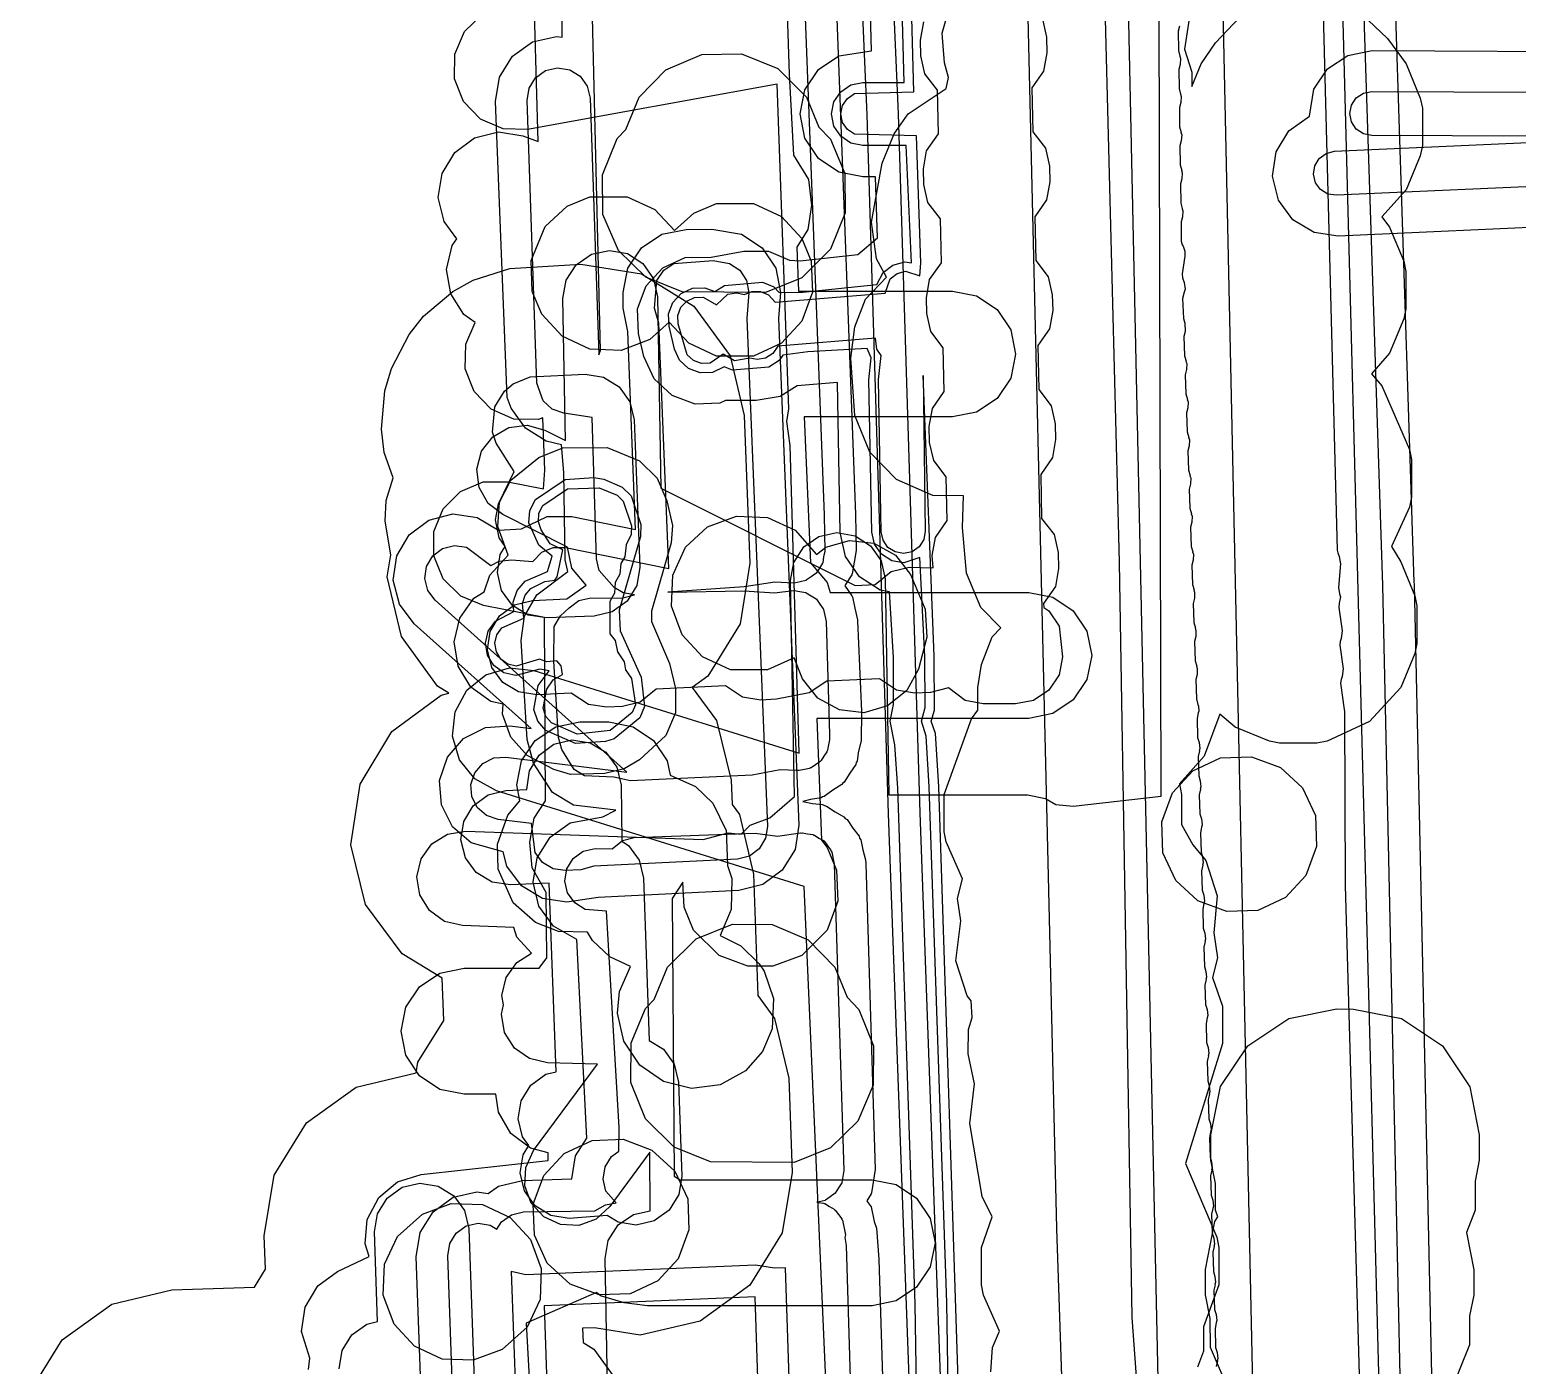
# Model space of a CAD drawing. Header units: metres. Extents: x 17722 to 17999, y 13535 to 15917.
# Drawn here: x 17753.55 to 17800.78, y 15528.91 to 15571.33 of the extents above; entities that cross this region are included whole.
import ezdxf

# ---------------------------------------------------------------- set-up
doc = ezdxf.new("R2010")
doc.units = ezdxf.units.M
doc.layers.add('AI_GREENING_EXCLUSIONS', color=1, linetype='Continuous')
doc.layers.add('AI_GREENING_LAWN', color=82, linetype='Continuous')

msp = doc.modelspace()

# ---------------------------------------------------------------- linework, layer by layer
at = {"layer": 'AI_GREENING_EXCLUSIONS'}
for points in [[(17781.508, 15527.641), (17780.822, 15546.419), (17780.14, 15568.624), (17779.834, 15575.666), (17779.819, 15575.687), (17779.642, 15576.447), (17777.71, 15624.657)], [(17782.508, 15527.675), (17781.822, 15546.452), (17781.139, 15568.657), (17780.822, 15575.972), (17780.73, 15576.1), (17780.641, 15576.48), (17778.709, 15624.695)], [(17795.158, 15601.92), (17795.402, 15590.686), (17795.653, 15581.049), (17795.902, 15574.723), (17795.929, 15571.415), (17796.509, 15553.677), (17797.06, 15528.571)], [(17796.157, 15601.948), (17796.384, 15591.498), (17796.652, 15581.081), (17796.902, 15574.756), (17796.929, 15571.438), (17797.506, 15553.776), (17797.508, 15553.721), (17797.508, 15553.712), (17797.508, 15553.699), (17798.059, 15528.597)], [(17771.956, 15524.774), (17771.818, 15532.292), (17771.922, 15532.868), (17772.238, 15533.361), (17772.719, 15533.695), (17773.256, 15533.812), (17773.24, 15535.672), (17771.968, 15533.944), (17771.536, 15533.549), (17770.986, 15533.35), (17770.401, 15533.377), (17769.871, 15533.625), (17769.476, 15534.057), (17769.277, 15534.608), (17769.304, 15535.192), (17769.552, 15535.722), (17771.576, 15538.472), (17769.989, 15538.515), (17769.418, 15538.645), (17768.941, 15538.983), (17768.629, 15539.479), (17768.53, 15540.056), (17768.598, 15540.354), (17768.547, 15540.655), (17768.677, 15541.226), (17769.015, 15541.704), (17769.484, 15541.999), (17769.021, 15542.503), (17768.918, 15542.814), (17767.288, 15542.87), (17766.719, 15543.004), (17766.244, 15543.346), (17765.936, 15543.844), (17765.841, 15544.421), (17765.976, 15544.991), (17766.317, 15545.466), (17766.815, 15545.774), (17767.393, 15545.868), (17774.931, 15545.606), (17775.73, 15545.818), (17776.138, 15545.773), (17776.427, 15546.064), (17777.052, 15546.292), (17777.836, 15546.973), (17777.71, 15553.833), (17777.814, 15554.409), (17778.13, 15554.902), (17778.61, 15555.236), (17779.182, 15555.36), (17779.758, 15555.257), (17780.251, 15554.94), (17780.585, 15554.46), (17780.71, 15553.888), (17780.835, 15547.024), (17785.23, 15547.024), (17785.804, 15546.91), (17786.138, 15546.722), (17786.684, 15546.665), (17789.478, 15546.978), (17789.384, 15584.379)], [(17781.718, 15527.568), (17781.67, 15530.853), (17781.117, 15547.241), (17781.021, 15548.614), (17780.872, 15549.364), (17780.977, 15549.894), (17780.975, 15551.385), (17780.853, 15553.476), (17780.556, 15553.53), (17779.9, 15553.951), (17779.454, 15554.592), (17779.288, 15555.355), (17779.201, 15560.126), (17777.917, 15560.02), (17777.383, 15559.682), (17776.614, 15559.549), (17775.64, 15559.55), (17775.46, 15559.468), (17774.68, 15559.44), (17773.949, 15559.712), (17773.377, 15560.244), (17773.053, 15560.953), (17772.88, 15561.683), (17772.851, 15562.463), (17773.124, 15563.194), (17773.655, 15563.766), (17774.365, 15564.09), (17775.193, 15564.101), (17776.231, 15564.29), (17777.011, 15564.29), (17777.678, 15564.014), (17778.017, 15563.992), (17779.85, 15564.193), (17780.473, 15564.717), (17780.411, 15566.654), (17780.01, 15566.654), (17779.244, 15566.806), (17778.596, 15567.239), (17778.162, 15567.888), (17778.01, 15568.654), (17778.162, 15569.419), (17778.596, 15570.068), (17779.244, 15570.501), (17780.284, 15570.654), (17780.039, 15579.889)], [(17782.748, 15526.172), (17782.67, 15530.886), (17782.116, 15547.275), (17782.012, 15548.885), (17781.872, 15549.364), (17781.981, 15549.796), (17781.975, 15551.42), (17781.816, 15554.564), (17781.306, 15554.391), (17780.922, 15554.46), (17780.594, 15554.671), (17780.371, 15554.992), (17780.288, 15555.373), (17780.199, 15560.208), (17780.272, 15560.911), (17780.139, 15561.207), (17778.255, 15561.102), (17777.467, 15560.987), (17777.353, 15560.824), (17777.023, 15560.615), (17775.871, 15560.516), (17775.605, 15560.626), (17775.229, 15560.441), (17774.839, 15560.427), (17774.474, 15560.563), (17774.188, 15560.829), (17774.026, 15561.184), (17773.853, 15561.914), (17773.839, 15562.304), (17773.975, 15562.669), (17774.24, 15562.955), (17774.595, 15563.117), (17774.985, 15563.131), (17775.307, 15563.012), (17775.614, 15563.206), (17776.816, 15563.309), (17777.177, 15563.16), (17777.353, 15562.984), (17778.099, 15562.996), (17780.449, 15563.239), (17780.65, 15563.617), (17780.96, 15563.854), (17781.337, 15563.955), (17781.545, 15563.927), (17781.38, 15567.654), (17780.01, 15567.654), (17779.627, 15567.73), (17779.303, 15567.946), (17779.086, 15568.271), (17779.01, 15568.654), (17779.086, 15569.036), (17779.303, 15569.361), (17779.627, 15569.577), (17780.01, 15569.654), (17781.316, 15569.654), (17781.038, 15579.921)], [(17783.084, 15526.807), (17782.416, 15547.285), (17782.309, 15548.969), (17782.172, 15549.364), (17782.284, 15549.72), (17782.274, 15551.43), (17781.917, 15560.343), (17781.988, 15555.404), (17781.939, 15555.135), (17781.792, 15554.905), (17781.567, 15554.749), (17781.3, 15554.691), (17781.032, 15554.74), (17780.802, 15554.887), (17780.646, 15555.111), (17780.588, 15555.378), (17780.499, 15560.214), (17780.582, 15560.979), (17780.445, 15561.181), (17780.406, 15561.53), (17777.306, 15561.274), (17777.146, 15561.041), (17776.915, 15560.895), (17776.646, 15560.849), (17776.418, 15560.9), (17775.929, 15560.811), (17775.571, 15561.021), (17775.16, 15560.733), (17774.887, 15560.723), (17774.631, 15560.819), (17774.431, 15561.005), (17774.145, 15561.983), (17774.135, 15562.256), (17774.23, 15562.512), (17774.416, 15562.712), (17774.664, 15562.825), (17774.937, 15562.835), (17775.356, 15562.589), (17775.722, 15562.926), (17775.991, 15562.973), (17776.245, 15562.916), (17776.485, 15563.015), (17776.758, 15563.015), (17777.01, 15562.911), (17777.222, 15562.672), (17780.709, 15562.96), (17780.875, 15563.419), (17781.092, 15563.585), (17781.356, 15563.656), (17781.812, 15563.512), (17781.849, 15563.921), (17781.714, 15567.954), (17779.742, 15568.007), (17779.515, 15568.159), (17779.363, 15568.386), (17779.31, 15568.654), (17779.363, 15568.921), (17779.515, 15569.149), (17779.742, 15569.3), (17781.626, 15569.354), (17781.338, 15579.931)], [(17777.363, 15579.257), (17777.664, 15569.921), (17777.806, 15567.342), (17778.283, 15566.567), (17778.38, 15565.755), (17778.256, 15564.986), (17777.912, 15564.427), (17777.966, 15563.028), (17782.853, 15563.028), (17783.618, 15562.876), (17784.267, 15562.442), (17784.701, 15561.793), (17784.853, 15561.028), (17784.701, 15560.263), (17784.267, 15559.614), (17783.618, 15559.18), (17782.853, 15559.028), (17778.143, 15559.028), (17778.348, 15554.396), (17778.875, 15553.765), (17778.97, 15553.453), (17785.272, 15553.453), (17786.037, 15553.301), (17786.686, 15552.868), (17787.12, 15552.219), (17787.272, 15551.453), (17787.12, 15550.688), (17786.686, 15550.039), (17786.037, 15549.606), (17785.272, 15549.453), (17778.544, 15549.453), (17778.693, 15545.584), (17778.87, 15545.355), (17779.173, 15544.633), (17779.212, 15543.646), (17778.87, 15542.73), (17778.064, 15541.923), (17777.147, 15541.582), (17776.356, 15541.582), (17775.439, 15541.923), (17774.632, 15542.73), (17774.33, 15543.452), (17774.291, 15544.249), (17773.954, 15543.733), (17774.015, 15534.909), (17774.203, 15534.797), (17780.298, 15534.797), (17781.063, 15534.645), (17781.712, 15534.211), (17782.145, 15533.562), (17782.298, 15532.797), (17782.145, 15532.032), (17781.712, 15531.383), (17781.063, 15530.949), (17780.298, 15530.797), (17773.168, 15530.797), (17772.423, 15530.887), (17771.676, 15531.113), (17771.552, 15531.215), (17769.312, 15530.244), (17769.484, 15527.154)], [(17778.017, 15575.888), (17778.774, 15555.908), (17778.794, 15554.767), (17778.761, 15554.584), (17778.731, 15554.4), (17778.726, 15554.392), (17778.724, 15554.383), (17778.624, 15554.226), (17778.526, 15554.068), (17778.518, 15554.062), (17778.513, 15554.055), (17778.36, 15553.949), (17778.209, 15553.84), (17778.2, 15553.838), (17778.193, 15553.832), (17778.011, 15553.793), (17777.829, 15553.75), (17777.816, 15553.751), (17777.811, 15553.75), (17777.802, 15553.751), (17777.212, 15553.778), (17776.236, 15553.634), (17773.816, 15553.467), (17776.242, 15553.51), (17777.199, 15553.444), (17777.804, 15553.516), (17777.813, 15553.514), (17777.822, 15553.516), (17778.005, 15553.483), (17778.19, 15553.453), (17778.197, 15553.448), (17778.206, 15553.447), (17778.363, 15553.346), (17778.521, 15553.248), (17778.521, 15553.248), (17778.527, 15553.241), (17778.534, 15553.236), (17778.64, 15553.083), (17778.75, 15552.931), (17778.751, 15552.924), (17778.757, 15552.916), (17778.84, 15552.534), (17778.944, 15548.956), (17778.95, 15548.927), (17778.946, 15548.89), (17778.949, 15548.775), (17778.901, 15548.556), (17778.886, 15548.445), (17778.871, 15548.421), (17778.865, 15548.394), (17778.769, 15548.256), (17778.681, 15548.113), (17778.658, 15548.097), (17778.642, 15548.074), (17778.501, 15547.983), (17778.364, 15547.885), (17778.337, 15547.879), (17778.314, 15547.864), (17778.148, 15547.834), (17777.985, 15547.796), (17777.943, 15547.797), (17777.929, 15547.795), (17777.912, 15547.799), (17777.375, 15547.824), (17776.487, 15547.645), (17772.623, 15547.465), (17772.103, 15547.587), (17771.166, 15547.629), (17770.835, 15547.835), (17770.445, 15548.47), (17770.345, 15548.847), (17770.195, 15551.274), (17770.203, 15552.375), (17770.4, 15552.713), (17770.675, 15552.969), (17770.992, 15553.197), (17771.371, 15553.287), (17772.338, 15553.272), (17772.751, 15553.376), (17772.393, 15553.44), (17772.106, 15553.612), (17771.635, 15554.153), (17771.548, 15554.527), (17771.412, 15559.015), (17770.509, 15559.148), (17770.141, 15559.278), (17769.852, 15559.54), (17769.655, 15560.103), (17769.346, 15569.085), (17769.409, 15569.471), (17769.614, 15569.802), (17769.931, 15570.03), (17770.311, 15570.119), (17770.696, 15570.056), (17771.028, 15569.851), (17771.256, 15569.534), (17771.345, 15569.154), (17771.618, 15560.998), (17771.671, 15561.144), (17771.329, 15575.701)], [(17779.016, 15575.914), (17779.774, 15555.926), (17779.794, 15554.784), (17779.727, 15554.418), (17779.668, 15554.05), (17779.658, 15554.034), (17779.655, 15554.016), (17779.453, 15553.703), (17779.43, 15553.665), (17779.441, 15553.649), (17779.659, 15553.347), (17779.663, 15553.33), (17779.673, 15553.315), (17779.753, 15552.95), (17779.839, 15552.587), (17779.836, 15552.568), (17779.84, 15552.553), (17779.967, 15549.67), (17779.949, 15548.756), (17779.861, 15548.357), (17779.823, 15548.096), (17779.793, 15548.048), (17779.781, 15547.993), (17779.589, 15547.718), (17779.413, 15547.432), (17779.367, 15547.399), (17779.335, 15547.353), (17779.052, 15547.172), (17778.78, 15546.975), (17778.725, 15546.963), (17778.678, 15546.932), (17778.347, 15546.873), (17778.095, 15546.814), (17778.404, 15546.755), (17778.727, 15546.715), (17778.785, 15546.682), (17778.851, 15546.669), (17779.123, 15546.49), (17779.406, 15546.33), (17779.447, 15546.277), (17779.503, 15546.24), (17779.686, 15545.971), (17779.886, 15545.714), (17779.904, 15545.65), (17779.941, 15545.595), (17780.007, 15545.276), (17780.094, 15544.962), (17780.096, 15544.846), (17780.099, 15544.83), (17780.399, 15535.12), (17780.276, 15534.382), (17780.273, 15534.356), (17780.272, 15534.353), (17780.271, 15534.35), (17780.134, 15534.13), (17780.144, 15534.103), (17780.266, 15533.933), (17780.366, 15533.471), (17780.44, 15533.258), (17780.511, 15532.271), (17780.818, 15522.434)], [(17762.407, 15528.772), (17762.445, 15529.128), (17762.183, 15529.981), (17762.298, 15530.753), (17762.699, 15531.423), (17763.326, 15531.887), (17764.326, 15532.36), (17764.2, 15532.762), (17764.27, 15533.539), (17764.632, 15534.23), (17765.231, 15534.73), (17765.976, 15534.963), (17770.011, 15535.412), (17770.01, 15535.656), (17769.451, 15535.801), (17768.828, 15536.271), (17768.433, 15536.944), (17768.353, 15537.517), (17767.341, 15537.517), (17766.576, 15537.669), (17765.927, 15538.103), (17765.494, 15538.751), (17765.341, 15539.517), (17765.494, 15540.282), (17765.927, 15540.931), (17766.576, 15541.365), (17767.341, 15541.517), (17769.724, 15541.517), (17769.967, 15541.846), (17769.953, 15543.918), (17769.5, 15544.707), (17769.426, 15545.522), (17769.572, 15546.287), (17769.933, 15546.835), (17769.892, 15552.661), (17767.957, 15553.043), (17767.236, 15553.34), (17766.683, 15553.891), (17766.383, 15554.612), (17766.382, 15555.392), (17766.68, 15556.114), (17767.231, 15556.666), (17767.951, 15556.966), (17768.732, 15556.967), (17769.864, 15556.743), (17769.91, 15557.336), (17769.849, 15559.003), (17769.702, 15558.945), (17768.922, 15558.959), (17768.207, 15559.271), (17767.665, 15559.833), (17767.38, 15560.559), (17767.394, 15561.34), (17767.695, 15562.031), (17767.338, 15562.283), (17766.921, 15562.943), (17766.788, 15563.712), (17766.96, 15564.473), (17767.112, 15564.689), (17766.71, 15565.237), (17766.524, 15565.995), (17766.642, 15566.766), (17767.046, 15567.434), (17767.675, 15567.896), (17768.433, 15568.082), (17769.204, 15567.963), (17769.697, 15567.784), (17769.538, 15573.383)], [(17784.071, 15528.698), (17784.123, 15529.466), (17784.34, 15529.986), (17783.841, 15531.137), (17783.776, 15531.459), (17783.776, 15532.647), (17784.115, 15533.623), (17783.79, 15534.266), (17783.403, 15536.58), (17783.553, 15537.841), (17783.35, 15538.8), (17783.355, 15539.57), (17783.475, 15539.956), (17783.45, 15540.477), (17783.316, 15540.636), (17782.963, 15541.752), (17783.117, 15543.022), (17783.013, 15543.728), (17783.17, 15544.352), (17782.654, 15545.528), (17782.589, 15545.85), (17782.589, 15547.038), (17783.46, 15549.44), (17783.656, 15549.715), (17783.656, 15550.44), (17783.773, 15551.167), (17784.112, 15552.042), (17784.383, 15552.328), (17783.751, 15552.981), (17783.298, 15554.065), (17783.165, 15555.518), (17783.204, 15556.522), (17782.229, 15556.539), (17781.078, 15557.037), (17780.223, 15557.914), (17779.753, 15559.079), (17779.625, 15560.898), (17779.755, 15561.896), (17780.094, 15562.771), (17780.759, 15563.471), (17780.437, 15564.055), (17780.276, 15565.218), (17780.622, 15567.093), (17781.003, 15568.024), (17781.44, 15568.657), (17782.648, 15569.458), (17782.72, 15569.817), (17782.593, 15570.283), (17782.526, 15571.22), (17783.133, 15573.382)], [(17766.061, 15525.683), (17765.824, 15532.349), (17765.949, 15533.119), (17766.36, 15533.783), (17766.993, 15534.24), (17767.752, 15534.419), (17768.108, 15534.361), (17768.434, 15534.596), (17769.194, 15534.775), (17770.768, 15534.831), (17770.885, 15535.554), (17771.238, 15536.124), (17770.922, 15542.435), (17770.178, 15542.858), (17769.722, 15543.492), (17769.542, 15544.251), (17769.667, 15545.021), (17770.077, 15545.685), (17770.711, 15546.141), (17771.746, 15546.331), (17772.167, 15546.535), (17770.817, 15546.693), (17770.153, 15547.103), (17769.546, 15548.031), (17769.347, 15548.786), (17769.153, 15551.927), (17769.258, 15552.7), (17769.65, 15553.375), (17770.636, 15554.121), (17770.548, 15554.492), (17770.514, 15557.261), (17770.438, 15558.147), (17769.953, 15558.264), (17769.289, 15558.675), (17768.834, 15559.309), (17768.715, 15559.648), (17768.346, 15569.051), (17768.472, 15569.821), (17768.883, 15570.485), (17769.517, 15570.94), (17770.277, 15571.119), (17770.454, 15571.09), (17770.448, 15572.238)], [(17795.436, 15572.214), (17796.66, 15571.055), (17797.254, 15570.241), (17797.707, 15569.158), (17797.772, 15568.835), (17797.772, 15567.648), (17797.707, 15567.326), (17797.254, 15566.242), (17796.484, 15565.387), (17796.729, 15565.056), (17797.182, 15563.973), (17797.247, 15563.65), (17797.247, 15562.463), (17797.182, 15562.141), (17796.729, 15561.057), (17796.153, 15560.395), (17796.483, 15560.018), (17797.361, 15557.996), (17797.426, 15557.673), (17797.426, 15556.486), (17797.361, 15556.164), (17796.797, 15554.916), (17797.083, 15554.431), (17797.536, 15553.347), (17797.601, 15553.025), (17797.601, 15551.837), (17797.536, 15551.515), (17797.083, 15550.432), (17796.095, 15549.358), (17794.748, 15548.727), (17794.426, 15548.662), (17793.238, 15548.662), (17792.916, 15548.727), (17791.832, 15549.18), (17791.343, 15549.584), (17790.839, 15548.249), (17790.055, 15547.378), (17790.127, 15547.038), (17790.127, 15546.078), (17790.48, 15545.435), (17790.901, 15544.935), (17791.255, 15543.819), (17791.151, 15542.646), (17791.269, 15541.843), (17791.113, 15541.219), (17791.422, 15540.312), (17791.422, 15539.125), (17790.246, 15535.314), (17791.249, 15532.969), (17791.314, 15532.647), (17791.314, 15531.459), (17790.827, 15530.126), (17790.827, 15529.357), (17790.631, 15528.848)], [(17790.393, 15571.816), (17790.216, 15570.71), (17790.452, 15569.98), (17790.452, 15569.524), (17790.752, 15570.241), (17791.202, 15570.91), (17792.362, 15572.132)], [(17779.291, 15517.817), (17778.138, 15544.112), (17768.369, 15547.157), (17767.684, 15547.531), (17767.193, 15548.138), (17766.973, 15548.886), (17767.055, 15549.662), (17767.428, 15550.347), (17768.035, 15550.838), (17768.784, 15551.059), (17769.56, 15550.976), (17777.986, 15548.349), (17777.701, 15558.117), (17777.588, 15558.888), (17777.654, 15559.286), (17777.285, 15569.601), (17769.36, 15568.163), (17768.58, 15568.176), (17767.864, 15568.487), (17767.322, 15569.048), (17767.035, 15569.774), (17767.048, 15570.554), (17767.359, 15571.27), (17767.92, 15571.812)], [(17785.708, 15571.665), (17785.835, 15571.094), (17785.847, 15570.594), (17785.746, 15570.017), (17785.372, 15569.482), (17785.404, 15568.089), (17785.801, 15567.571), (17785.928, 15567), (17785.94, 15566.5), (17785.839, 15565.923), (17785.465, 15565.388), (17785.497, 15563.996), (17785.894, 15563.477), (17786.022, 15562.906), (17786.033, 15562.406), (17785.932, 15561.83), (17785.558, 15561.294), (17785.59, 15559.902), (17785.988, 15559.383), (17786.115, 15558.812), (17786.126, 15558.312), (17786.025, 15557.736), (17785.652, 15557.2), (17785.683, 15555.808), (17786.081, 15555.29), (17786.208, 15554.718), (17786.22, 15554.219), (17786.118, 15553.642), (17785.745, 15553.106), (17785.748, 15552.979), (17785.91, 15552.871), (17786.235, 15552.384), (17786.349, 15551.413), (17786.235, 15550.839), (17785.91, 15550.352), (17785.423, 15550.027), (17784.849, 15549.913), (17783.827, 15549.913), (17783.253, 15550.027), (17782.721, 15550.42), (17782.152, 15550.281), (17781.653, 15550.258), (17781.074, 15550.347), (17780.531, 15550.709), (17778.862, 15550.634), (17778.299, 15550.263), (17777.263, 15550.059), (17776.764, 15550.035), (17776.185, 15550.123), (17775.641, 15550.484), (17773.447, 15550.381), (17772.938, 15549.971), (17772.37, 15549.831), (17771.871, 15549.807), (17771.292, 15549.895), (17770.747, 15550.255), (17769.65, 15550.204), (17769.072, 15550.292), (17768.57, 15550.594), (17768.223, 15551.065), (17768.082, 15551.633), (17768.17, 15552.212), (17768.472, 15552.713), (17768.943, 15553.06), (17769.511, 15553.201), (17770.608, 15553.252), (17770.608, 15553.252), (17771.223, 15553.688), (17770.767, 15554.23), (17770.628, 15554.895), (17768.569, 15555.925), (17768.107, 15556.284), (17767.817, 15556.793), (17767.744, 15557.373), (17767.899, 15557.938), (17768.258, 15558.4), (17768.766, 15558.69), (17769.347, 15558.763), (17769.912, 15558.608), (17770.566, 15558.28), (17770.484, 15562.794), (17770.587, 15563.37), (17770.903, 15563.862), (17771.384, 15564.196), (17771.956, 15564.321), (17772.532, 15564.217), (17773.024, 15563.901), (17773.358, 15563.421), (17773.483, 15562.849), (17773.594, 15556.765), (17779.763, 15553.678), (17780.398, 15553.706), (17780.907, 15554.115), (17781.476, 15554.254), (17782.24, 15554.236), (17782.209, 15554.627), (17782.31, 15555.204), (17782.684, 15555.74), (17782.652, 15557.132), (17782.255, 15557.65), (17782.127, 15558.221), (17782.116, 15558.721), (17782.217, 15559.298), (17782.591, 15559.833), (17782.559, 15561.226), (17782.161, 15561.744), (17782.034, 15562.315), (17782.023, 15562.815), (17782.124, 15563.391), (17782.498, 15563.927), (17782.466, 15565.319), (17782.068, 15565.838), (17781.941, 15566.409), (17781.93, 15566.909), (17782.031, 15567.485), (17782.404, 15568.021), (17782.373, 15569.413), (17781.975, 15569.931), (17781.848, 15570.503), (17781.836, 15571.003), (17781.937, 15571.579)], [(17802.584, 15565.11), (17795.103, 15564.77), (17794.332, 15564.888), (17793.664, 15565.291), (17793.201, 15565.92), (17793.015, 15566.677), (17793.132, 15567.449), (17793.536, 15568.117), (17794.185, 15568.584), (17794.323, 15569.437), (17794.759, 15570.084), (17795.409, 15570.515), (17796.175, 15570.665), (17804.132, 15570.632)], [(17803.824, 15567.937), (17796.165, 15567.965), (17795.898, 15568.019), (17795.671, 15568.171), (17795.52, 15568.399), (17795.468, 15568.667), (17795.522, 15568.935), (17795.675, 15569.161), (17795.902, 15569.312), (17796.17, 15569.365), (17803.993, 15569.337)], [(17802.742, 15566.418), (17795.044, 15566.069), (17794.774, 15566.11), (17794.54, 15566.251), (17794.379, 15566.471), (17794.313, 15566.736), (17794.354, 15567.006), (17794.496, 15567.24), (17794.716, 15567.402), (17794.981, 15567.467), (17802.795, 15567.822)], [(17753.552, 15528.049), (17754.577, 15529.709), (17756.16, 15530.849), (17758.059, 15531.298), (17760.686, 15531.391), (17761.035, 15531.957), (17760.998, 15533.016), (17761.31, 15534.942), (17762.336, 15536.601), (17763.918, 15537.742), (17763.918, 15537.742), (17765.821, 15538.19), (17765.877, 15538.532), (17766.696, 15539.858), (17766.649, 15541.199), (17765.373, 15541.97), (17764.216, 15543.54), (17763.748, 15545.434), (17764.041, 15547.363), (17765.049, 15549.033), (17766.62, 15550.19), (17766.864, 15550.25), (17766.499, 15550.475), (17765.355, 15552.055), (17764.902, 15553.953), (17765.014, 15554.654), (17764.837, 15555.717), (17764.865, 15556.378), (17765.093, 15557.097), (17764.807, 15557.905), (17764.725, 15558.638), (17764.829, 15559.856), (17765.034, 15560.565), (17765.595, 15561.65), (17766.055, 15562.227), (17766.989, 15563.014), (17767.636, 15563.371), (17768.8, 15563.741), (17771.055, 15563.881), (17772.981, 15563.572), (17774.643, 15562.55), (17775.787, 15560.97), (17776.24, 15559.073), (17776.416, 15554.387), (17776.108, 15552.461), (17775.086, 15550.799), (17774.589, 15550.439), (17775.363, 15549.385), (17775.827, 15547.49), (17775.861, 15546.715), (17776.09, 15546.398), (17776.538, 15544.5), (17776.674, 15540.656), (17777.201, 15539.925), (17777.65, 15538.026), (17777.756, 15535.033), (17777.443, 15533.107), (17776.418, 15531.447), (17774.835, 15530.306), (17772.937, 15529.858), (17771.485, 15530.094), (17771.108, 15530.08), (17771.124, 15529.626), (17771.459, 15529.421), (17772.604, 15527.841)], [(17767.061, 15525.718), (17766.824, 15532.385), (17766.886, 15532.77), (17767.091, 15533.102), (17767.408, 15533.33), (17767.788, 15533.42), (17768.173, 15533.357), (17768.388, 15533.224), (17768.533, 15533.458), (17768.849, 15533.686), (17769.229, 15533.776), (17771.496, 15533.807), (17771.833, 15533.997), (17772.172, 15534.065), (17771.849, 15534.44), (17771.76, 15534.819), (17771.822, 15535.205), (17772.027, 15535.537), (17772.261, 15535.705), (17772.272, 15536.458), (17771.867, 15543.333), (17771.191, 15543.385), (17770.859, 15543.59), (17770.631, 15543.907), (17770.542, 15544.286), (17770.604, 15544.672), (17770.809, 15545.004), (17771.126, 15545.232), (17771.505, 15545.321), (17772.042, 15545.315), (17772.369, 15545.572), (17772.747, 15545.668), (17776.583, 15545.811), (17777.293, 15545.71), (17778.026, 15545.813), (17778.059, 15545.809), (17778.092, 15545.816), (17778.252, 15545.785), (17778.413, 15545.765), (17778.442, 15545.749), (17778.475, 15545.743), (17778.611, 15545.653), (17778.753, 15545.573), (17778.773, 15545.547), (17778.801, 15545.528), (17778.892, 15545.394), (17778.992, 15545.265), (17778.996, 15545.24), (17779.02, 15545.205), (17779.099, 15544.823), (17779.399, 15535.088), (17779.337, 15534.714), (17779.336, 15534.706), (17779.336, 15534.704), (17779.335, 15534.703), (17779.233, 15534.538), (17779.131, 15534.374), (17779.13, 15534.373), (17779.129, 15534.371), (17778.972, 15534.259), (17778.815, 15534.146), (17778.813, 15534.145), (17778.812, 15534.144), (17778.623, 15534.1), (17778.541, 15534.081), (17778.583, 15534.074), (17778.756, 15534.054), (17778.775, 15534.043), (17778.796, 15534.04), (17778.944, 15533.948), (17779.097, 15533.863), (17779.11, 15533.846), (17779.128, 15533.835), (17779.23, 15533.693), (17779.338, 15533.556), (17779.341, 15533.54), (17779.356, 15533.518), (17779.453, 15533.044), (17779.438, 15532.959), (17779.48, 15532.706), (17779.815, 15521.471)], [(17791.693, 15527.965), (17791.046, 15529.474), (17791.03, 15530.394), (17790.881, 15531.144), (17790.881, 15531.946), (17791.185, 15533.477), (17791.28, 15533.618), (17791.207, 15533.832), (17791.207, 15534.675), (17791.207, 15534.675), (17791.058, 15535.425), (17791.058, 15536.227), (17791.362, 15537.758), (17792.23, 15539.055), (17793.527, 15539.923), (17795.058, 15540.227), (17795.58, 15540.222), (17797.111, 15539.918), (17798.408, 15539.05), (17799.276, 15537.753), (17799.58, 15536.222), (17799.58, 15535.416), (17799.449, 15534.757), (17799.449, 15533.832), (17799.168, 15533.121), (17799.403, 15531.941), (17799.403, 15531.135), (17799.272, 15530.476), (17799.272, 15529.551), (17798.652, 15528.029)], [(17763.38, 15528.795), (17763.473, 15529.372), (17763.781, 15529.87), (17764.256, 15530.212), (17764.597, 15530.293), (17764.597, 15530.293), (17764.496, 15533.14), (17764.589, 15533.718), (17764.897, 15534.216), (17765.372, 15534.558), (17765.941, 15534.692), (17766.519, 15534.599), (17767.017, 15534.291), (17767.359, 15533.816), (17767.494, 15533.247), (17767.707, 15527.241)], [(17777.835, 15523.381), (17777.554, 15531.996), (17777.2, 15531.987), (17776.594, 15532.086), (17769.3, 15531.777), (17768.843, 15531.884), (17769.059, 15525.789)], [(17776.836, 15523.35), (17776.59, 15531.072), (17776.589, 15531.083), (17769.882, 15530.797), (17770.059, 15525.825)]]:
    msp.add_lwpolyline(points, dxfattribs=at)
for points in [[(17777.306, 15570.093), (17778.212, 15569.187), (17778.609, 15568.238), (17778.979, 15567.849), (17779.432, 15566.766), (17779.446, 15565.508), (17778.979, 15564.355), (17778.073, 15563.449), (17776.919, 15562.981), (17774.264, 15563.003), (17773.11, 15563.471), (17772.243, 15564.32), (17771.751, 15565.46), (17771.737, 15566.718), (17772.204, 15567.871), (17772.476, 15568.162), (17772.905, 15569.187), (17773.754, 15570.055), (17774.895, 15570.547), (17776.152, 15570.561), (17777.306, 15570.093)], [(17774.027, 15564.949), (17774.635, 15565.505), (17775.358, 15565.807), (17776.538, 15565.807), (17777.42, 15565.398), (17778.067, 15564.699), (17778.369, 15563.976), (17778.408, 15562.99), (17778.067, 15562.073), (17777.42, 15561.374), (17776.538, 15560.965), (17775.358, 15560.965), (17774.476, 15561.374), (17773.851, 15562.041), (17773.243, 15561.485), (17772.326, 15561.144), (17771.34, 15561.183), (17770.458, 15561.592), (17769.811, 15562.291), (17769.509, 15563.014), (17769.47, 15564), (17769.918, 15565.076), (17770.617, 15565.723), (17771.34, 15566.025), (17772.52, 15566.025), (17773.402, 15565.616), (17774.027, 15564.949)], [(17766.812, 15548.222), (17767.322, 15548.813), (17768.019, 15549.163), (17768.798, 15549.22), (17769.47, 15549.136), (17765.759, 15552.462), (17765.29, 15553.087), (17765.096, 15553.843), (17765.207, 15554.615), (17765.604, 15555.287), (17766.228, 15555.755), (17766.984, 15555.949), (17767.757, 15555.839), (17768.434, 15555.436), (17769.162, 15555.47), (17769.982, 15555.864), (17770.762, 15555.862), (17772.791, 15555.452), (17772.538, 15561.74), (17772.39, 15562.485), (17772.39, 15562.985), (17772.542, 15563.75), (17772.976, 15564.399), (17773.625, 15564.832), (17774.39, 15564.985), (17775.209, 15564.999), (17776.156, 15564.832), (17776.804, 15564.399), (17777.238, 15563.75), (17777.39, 15562.985), (17777.325, 15562.159), (17777.973, 15546.064), (17777.852, 15545.293), (17777.445, 15544.628), (17776.829, 15544.175), (17776.072, 15543.986), (17771.598, 15543.769), (17770.603, 15543.62), (17769.832, 15543.735), (17769.162, 15544.136), (17768.697, 15544.763), (17768.584, 15545.216), (17767.564, 15545.496), (17766.973, 15546.006), (17766.623, 15546.703), (17766.566, 15547.482), (17766.812, 15548.222)], [(17767.587, 15546.969), (17767.559, 15547.358), (17767.681, 15547.729), (17767.937, 15548.024), (17768.285, 15548.199), (17768.674, 15548.227), (17772.514, 15547.75), (17766.426, 15553.207), (17766.192, 15553.519), (17766.095, 15553.897), (17766.15, 15554.283), (17766.349, 15554.619), (17766.661, 15554.853), (17767.039, 15554.95), (17767.425, 15554.895), (17768.194, 15554.308), (17768.46, 15554.453), (17768.848, 15554.494), (17769.526, 15554.433), (17769.813, 15554.734), (17770.174, 15554.883), (17770.564, 15554.882), (17773.842, 15554.22), (17773.528, 15562.009), (17773.39, 15562.485), (17773.466, 15563.367), (17773.683, 15563.692), (17774.007, 15563.908), (17775.25, 15564), (17775.773, 15563.908), (17776.097, 15563.692), (17776.314, 15563.367), (17776.39, 15562.985), (17776.325, 15562.155), (17776.974, 15546.024), (17776.916, 15545.646), (17776.71, 15545.306), (17776.402, 15545.079), (17776.023, 15544.985), (17771.466, 15544.764), (17771.054, 15544.644), (17770.554, 15544.619), (17770.169, 15544.676), (17769.834, 15544.877), (17769.601, 15545.191), (17769.488, 15546.111), (17768.428, 15546.243), (17768.057, 15546.365), (17767.762, 15546.621), (17767.587, 15546.969)], [(17769.445, 15560.301), (17771.187, 15560.383), (17771.765, 15560.291), (17772.263, 15559.984), (17772.606, 15559.51), (17772.742, 15558.941), (17772.919, 15554.256), (17772.826, 15553.678), (17772.52, 15553.179), (17772.046, 15552.836), (17771.477, 15552.7), (17769.955, 15552.643), (17769.377, 15552.735), (17768.879, 15553.042), (17768.535, 15553.516), (17768.4, 15554.085), (17768.492, 15554.663), (17768.646, 15554.914), (17768.458, 15555.188), (17768.337, 15555.76), (17768.432, 15556.272), (17768.93, 15557.296), (17768.359, 15558.201), (17768.247, 15558.55), (17768.315, 15559.348), (17768.622, 15559.847), (17768.902, 15560.083), (17769.445, 15560.301)], [(17767.203, 15552.641), (17767.658, 15553.275), (17767.981, 15553.476), (17768.156, 15554.008), (17768.746, 15554.64), (17768.411, 15555.545), (17768.47, 15556.323), (17768.823, 15557.02), (17769.717, 15557.738), (17770.482, 15558.049), (17771.882, 15558.058), (17772.916, 15557.633), (17773.473, 15557.086), (17773.778, 15556.368), (17773.964, 15555.584), (17773.924, 15555.027), (17773.294, 15552.855), (17773.294, 15552.531), (17773.87, 15551.194), (17774.061, 15550.408), (17774.056, 15549.628), (17773.753, 15548.909), (17772.915, 15548.132), (17772.429, 15547.851), (17771.814, 15547.707), (17770.722, 15547.666), (17770.19, 15547.83), (17769.344, 15548.275), (17768.823, 15548.856), (17768.564, 15549.592), (17768.582, 15549.903), (17768.196, 15549.993), (17767.562, 15550.448), (17767.151, 15551.112), (17767.025, 15551.882), (17767.203, 15552.641)], [(17768.087, 15551.463), (17768.024, 15551.848), (17768.113, 15552.228), (17768.341, 15552.545), (17768.927, 15552.846), (17768.904, 15553.145), (17769.027, 15553.516), (17769.281, 15553.811), (17769.991, 15554.118), (17770.138, 15554.603), (17769.719, 15554.96), (17769.404, 15555.665), (17769.433, 15556.054), (17769.61, 15556.402), (17770.555, 15557.04), (17771.467, 15557.101), (17771.778, 15557.053), (17772.368, 15556.796), (17772.646, 15556.523), (17772.955, 15555.615), (17772.946, 15555.234), (17772.272, 15552.89), (17772.301, 15552.234), (17772.961, 15550.765), (17773.076, 15549.829), (17772.925, 15549.469), (17772.108, 15548.801), (17771.837, 15548.716), (17770.882, 15548.653), (17769.944, 15549.074), (17769.684, 15549.365), (17769.554, 15549.733), (17769.692, 15550.497), (17770.042, 15550.96), (17769.75, 15551.019), (17768.99, 15550.815), (17768.61, 15550.904), (17768.293, 15551.131), (17768.087, 15551.463)], [(17769.741, 15551.336), (17769, 15551.115), (17768.734, 15551.177), (17768.512, 15551.336), (17768.368, 15551.568), (17768.324, 15551.838), (17768.386, 15552.104), (17768.546, 15552.326), (17769.236, 15552.641), (17769.202, 15553.108), (17769.288, 15553.368), (17769.466, 15553.575), (17769.905, 15553.801), (17770.222, 15553.844), (17770.299, 15553.948), (17770.474, 15554.813), (17770.078, 15555), (17769.787, 15555.442), (17769.702, 15555.701), (17769.722, 15555.974), (17769.846, 15556.217), (17770.623, 15556.747), (17771.636, 15556.782), (17772.204, 15556.545), (17772.399, 15556.354), (17772.659, 15555.566), (17772.653, 15555.296), (17772.487, 15554.969), (17772.449, 15554.585), (17772.316, 15554.369), (17772.294, 15554.031), (17772.145, 15553.769), (17772.123, 15553.431), (17771.974, 15553.169), (17771.974, 15552.144), (17772.142, 15551.928), (17772.219, 15551.57), (17772.431, 15551.247), (17772.464, 15550.996), (17772.66, 15550.717), (17772.782, 15549.889), (17772.676, 15549.637), (17771.979, 15549.072), (17770.93, 15548.949), (17770.124, 15549.314), (17769.942, 15549.518), (17769.851, 15549.775), (17769.969, 15550.382), (17770.167, 15550.674), (17770.469, 15550.844), (17770.426, 15551.121), (17770.289, 15551.284), (17769.97, 15551.251), (17769.741, 15551.336)], [(17775.993, 15555.877), (17776.979, 15555.838), (17777.861, 15555.429), (17778.538, 15554.658), (17778.829, 15554.89), (17779.579, 15555.105), (17780.354, 15555.017), (17781.037, 15554.639), (17781.523, 15554.028), (17781.983, 15552.919), (17782.037, 15552.032), (17781.774, 15551.018), (17781.397, 15550.335), (17780.787, 15549.849), (17780.037, 15549.633), (17779.261, 15549.721), (17778.578, 15550.098), (17778.092, 15550.708), (17777.821, 15551.378), (17776.979, 15550.996), (17775.799, 15550.996), (17774.917, 15551.405), (17774.27, 15552.104), (17773.929, 15553.021), (17773.968, 15554.007), (17774.377, 15554.889), (17775.076, 15555.536), (17775.993, 15555.877)], [(17773.358, 15548.753), (17773.791, 15548.104), (17773.882, 15547.647), (17774.688, 15547.291), (17775.24, 15546.763), (17775.669, 15545.891), (17775.708, 15544.776), (17775.846, 15544.37), (17775.829, 15543.383), (17775.479, 15542.554), (17776.129, 15542.231), (17776.713, 15541.659), (17776.868, 15541.42), (17777.167, 15540.554), (17777.122, 15539.597), (17776.82, 15538.874), (17776.276, 15538.254), (17775.471, 15537.816), (17774.563, 15537.698), (17773.673, 15537.916), (17772.922, 15538.441), (17772.411, 15539.201), (17772.21, 15540.095), (17772.28, 15540.777), (17772.632, 15541.574), (17771.969, 15541.874), (17771.417, 15542.402), (17771.261, 15542.661), (17770.34, 15542.679), (17769.612, 15542.965), (17768.898, 15543.596), (17768.425, 15544.662), (17768.407, 15545.453), (17768.728, 15546.377), (17769.117, 15546.837), (17769.017, 15547.339), (17769.169, 15548.104), (17769.603, 15548.753), (17770.252, 15549.187), (17771.017, 15549.339), (17771.944, 15549.339), (17772.709, 15549.187), (17773.358, 15548.753)], [(17767.245, 15545.595), (17767.332, 15546.173), (17767.635, 15546.674), (17768.106, 15547.021), (17768.674, 15547.162), (17769.334, 15547.192), (17769.422, 15547.784), (17769.726, 15548.284), (17770.198, 15548.63), (17770.766, 15548.769), (17771.345, 15548.68), (17771.845, 15548.377), (17772.191, 15547.905), (17772.33, 15547.336), (17772.354, 15545.549), (17772.563, 15545.42), (17772.906, 15544.945), (17773.04, 15544.375), (17773.223, 15539.226), (17773.675, 15538.946), (17774.017, 15538.471), (17774.152, 15537.902), (17774.258, 15534.908), (17774.164, 15534.331), (17773.857, 15533.833), (17773.382, 15533.49), (17772.812, 15533.356), (17772.235, 15533.45), (17771.883, 15533.667), (17770.676, 15533.567), (17770.098, 15533.661), (17769.6, 15533.969), (17769.258, 15534.443), (17769.123, 15535.013), (17769.217, 15535.591), (17769.397, 15535.883), (17769.197, 15536.161), (17769.062, 15536.731), (17769.156, 15537.308), (17769.464, 15537.806), (17769.938, 15538.148), (17770.265, 15538.226), (17770.044, 15544.221), (17768.812, 15544.165), (17768.233, 15544.253), (17767.732, 15544.555), (17767.385, 15545.026), (17767.245, 15545.595)], [(17793.967, 15547.247), (17794.376, 15546.365), (17794.415, 15545.379), (17794.074, 15544.462), (17793.427, 15543.763), (17792.545, 15543.354), (17791.559, 15543.315), (17790.642, 15543.656), (17789.943, 15544.303), (17789.534, 15545.185), (17789.495, 15546.171), (17789.836, 15547.088), (17790.483, 15547.787), (17791.365, 15548.196), (17792.351, 15548.235), (17793.268, 15547.894), (17793.967, 15547.247)], [(17777.123, 15542.908), (17778.264, 15542.416), (17779.113, 15541.549), (17779.51, 15540.599), (17779.88, 15540.211), (17780.347, 15539.057), (17780.333, 15537.8), (17779.841, 15536.659), (17778.973, 15535.81), (17777.82, 15535.343), (17775.165, 15535.365), (17774.011, 15535.832), (17773.105, 15536.738), (17772.638, 15537.892), (17772.652, 15539.149), (17773.105, 15540.233), (17773.377, 15540.523), (17773.806, 15541.549), (17774.712, 15542.455), (17775.865, 15542.922), (17777.123, 15542.908)], [(17774.036, 15535.071), (17774.445, 15534.19), (17774.484, 15533.204), (17774.143, 15532.287), (17773.496, 15531.588), (17772.614, 15531.178), (17771.628, 15531.139), (17770.711, 15531.481), (17769.985, 15532.151), (17769.576, 15533.033), (17769.537, 15534.019), (17769.878, 15534.936), (17770.525, 15535.635), (17771.407, 15536.044), (17772.393, 15536.083), (17773.31, 15535.742), (17774.036, 15535.071)], [(17769.794, 15531.983), (17769.755, 15530.997), (17769.346, 15530.115), (17768.551, 15529.406), (17767.634, 15529.065), (17766.648, 15529.104), (17765.767, 15529.513), (17765.119, 15530.212), (17764.778, 15531.129), (17764.817, 15532.115), (17765.226, 15532.997), (17766.021, 15533.706), (17766.938, 15534.047), (17767.924, 15534.008), (17768.806, 15533.599), (17769.453, 15532.9), (17769.794, 15531.983)]]:
    msp.add_lwpolyline(points, close=True, dxfattribs=at)
at = {"layer": 'AI_GREENING_LAWN'}
for points in [[(17796.677, 15517.822), (17793.252, 15647.433)], [(17792.745, 15643.695), (17795.068, 15554.797), (17795.087, 15554.708), (17795.134, 15554.596), (17795.171, 15554.359), (17795.171, 15554.359), (17795.104, 15553.615), (17795.144, 15553.412), (17795.141, 15553.412), (17795.168, 15553.311), (17795.135, 15553.117), (17795.119, 15552.98), (17795.224, 15552.237), (17795.196, 15551.988), (17795.162, 15551.898), (17795.148, 15551.776), (17795.252, 15551.03), (17795.225, 15550.787), (17795.189, 15550.691), (17795.176, 15550.571), (17795.291, 15549.734), (17795.296, 15549.669), (17795.324, 15544.15), (17795.324, 15544.144), (17796.066, 15518.234)], [(17792.57, 15519.944), (17789.943, 15641.649)], [(17786.56, 15521.697), (17786.16, 15533.243), (17786.16, 15533.248), (17783.771, 15634.355)], [(17787.561, 15577.023), (17788.144, 15554.415), (17788.144, 15554.41), (17788.542, 15530.434), (17788.543, 15530.419), (17788.734, 15527.816)], [(17789.83, 15507.874), (17788.349, 15576.478)], [(17790.063, 15571.44), (17790.021, 15571.28), (17790.028, 15570.669), (17790.075, 15570.492), (17790.069, 15570.491), (17790.093, 15570.418), (17790.081, 15570.228), (17790.038, 15570.068), (17790.046, 15569.458), (17790.093, 15569.281), (17790.087, 15569.279), (17790.111, 15569.206), (17790.098, 15569.017), (17790.056, 15568.857), (17790.064, 15568.246), (17790.111, 15568.07), (17790.105, 15568.068), (17790.129, 15567.995), (17790.116, 15567.805), (17790.074, 15567.646), (17790.082, 15567.035), (17790.129, 15566.858), (17790.123, 15566.856), (17790.147, 15566.783), (17790.134, 15566.594), (17790.092, 15566.434), (17790.1, 15565.823), (17790.147, 15565.647), (17790.141, 15565.645), (17790.165, 15565.572), (17790.152, 15565.382), (17790.11, 15565.223), (17790.118, 15564.612), (17790.149, 15564.495), (17790.173, 15564.452), (17790.229, 15564.297), (17790.231, 15564.132), (17790.144, 15563.57), (17790.155, 15563.45), (17790.208, 15563.3), (17790.235, 15563.091), (17790.204, 15562.989), (17790.207, 15562.988), (17790.16, 15562.794), (17790.182, 15562.16), (17790.23, 15562.007), (17790.239, 15561.739), (17790.202, 15561.583), (17790.222, 15560.973), (17790.272, 15560.797), (17790.266, 15560.795), (17790.291, 15560.723), (17790.282, 15560.533), (17790.243, 15560.372), (17790.263, 15559.762), (17790.314, 15559.586), (17790.308, 15559.585), (17790.333, 15559.512), (17790.324, 15559.322), (17790.285, 15559.162), (17790.305, 15558.551), (17790.355, 15558.375), (17790.349, 15558.374), (17790.375, 15558.301), (17790.366, 15558.111), (17790.327, 15557.951), (17790.347, 15557.34), (17790.397, 15557.165), (17790.391, 15557.163), (17790.416, 15557.09), (17790.407, 15556.9), (17790.369, 15556.74), (17790.388, 15556.129), (17790.439, 15555.954), (17790.433, 15555.952), (17790.458, 15555.879), (17790.449, 15555.69), (17790.41, 15555.529), (17790.43, 15554.918), (17790.481, 15554.743), (17790.474, 15554.741), (17790.5, 15554.669), (17790.491, 15554.479), (17790.452, 15554.318), (17790.472, 15553.708), (17790.522, 15553.532), (17790.516, 15553.53), (17790.541, 15553.458), (17790.533, 15553.268), (17790.494, 15553.107), (17790.513, 15552.497), (17790.564, 15552.321), (17790.558, 15552.319), (17790.583, 15552.247), (17790.574, 15552.057), (17790.535, 15551.896), (17790.555, 15551.286), (17790.606, 15551.11), (17790.599, 15551.108), (17790.625, 15551.036), (17790.616, 15550.846), (17790.577, 15550.686), (17790.597, 15550.075), (17790.647, 15549.9), (17790.644, 15549.899), (17790.664, 15549.847), (17790.669, 15549.684), (17790.653, 15549.631), (17790.656, 15549.631), (17790.617, 15549.453), (17790.636, 15548.842), (17790.685, 15548.684), (17790.706, 15548.495), (17790.686, 15548.421), (17790.692, 15548.42), (17790.653, 15548.241), (17790.672, 15547.631), (17790.721, 15547.473), (17790.742, 15547.284), (17790.721, 15547.21), (17790.728, 15547.209), (17790.689, 15547.03), (17790.708, 15546.42), (17790.757, 15546.262), (17790.778, 15546.073), (17790.757, 15545.999), (17790.763, 15545.998), (17790.724, 15545.819), (17790.743, 15545.209), (17790.793, 15545.051), (17790.813, 15544.862), (17790.793, 15544.788), (17790.799, 15544.787), (17790.76, 15544.608), (17790.779, 15543.998), (17790.828, 15543.84), (17790.849, 15543.651), (17790.829, 15543.577), (17790.835, 15543.576), (17790.796, 15543.397), (17790.815, 15542.787), (17790.864, 15542.629), (17790.885, 15542.44), (17790.864, 15542.366), (17790.871, 15542.365), (17790.831, 15542.186), (17790.851, 15541.576), (17790.9, 15541.418), (17790.921, 15541.229), (17790.9, 15541.155), (17790.906, 15541.154), (17790.867, 15540.975), (17790.886, 15540.364), (17790.935, 15540.207), (17790.956, 15540.018), (17790.936, 15539.944), (17790.942, 15539.943), (17790.903, 15539.764), (17790.922, 15539.153), (17790.971, 15538.996), (17790.992, 15538.807), (17790.971, 15538.733), (17790.978, 15538.731), (17790.939, 15538.553), (17790.958, 15537.942), (17791.007, 15537.785), (17791.028, 15537.596), (17791.007, 15537.522), (17791.013, 15537.52), (17790.974, 15537.342), (17790.993, 15536.731), (17791.043, 15536.574), (17791.063, 15536.385), (17791.043, 15536.311), (17791.049, 15536.309), (17791.01, 15536.131), (17791.029, 15535.52), (17791.078, 15535.363), (17791.099, 15535.174), (17791.079, 15535.1), (17791.085, 15535.098), (17791.046, 15534.92), (17791.065, 15534.309), (17791.114, 15534.151), (17791.135, 15533.963), (17791.114, 15533.889), (17791.121, 15533.887), (17791.081, 15533.709), (17791.101, 15533.098), (17791.15, 15532.94), (17791.171, 15532.752), (17791.15, 15532.678), (17791.156, 15532.676), (17791.117, 15532.498), (17791.136, 15531.887), (17791.185, 15531.729), (17791.206, 15531.54), (17791.186, 15531.467), (17791.192, 15531.465), (17791.153, 15531.287), (17791.172, 15530.676), (17791.221, 15530.518), (17791.242, 15530.329), (17791.221, 15530.255), (17791.228, 15530.254), (17791.189, 15530.076), (17791.208, 15529.465), (17791.257, 15529.307), (17791.278, 15529.118), (17791.257, 15529.045), (17791.263, 15529.043), (17791.224, 15528.865)]]:
    msp.add_lwpolyline(points, dxfattribs=at)

doc.saveas('drawing.dxf')
